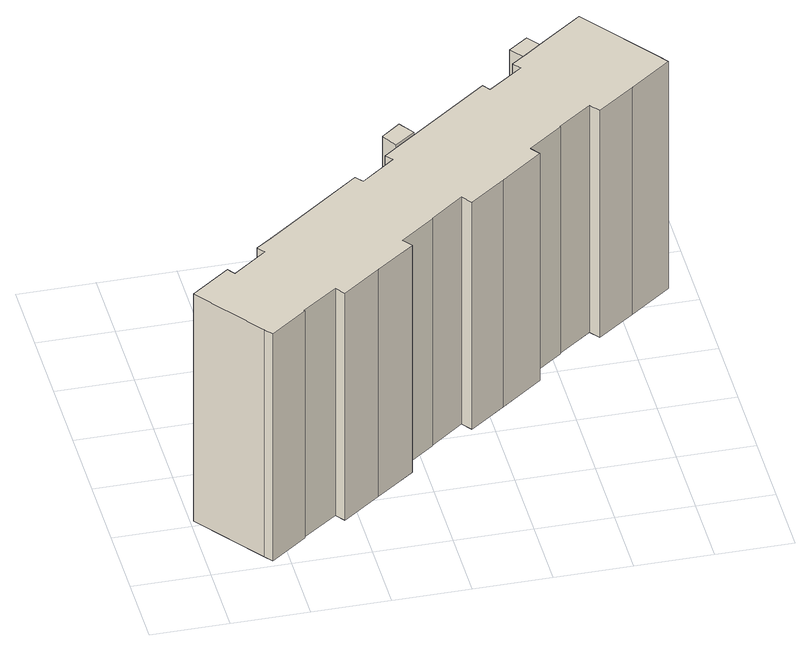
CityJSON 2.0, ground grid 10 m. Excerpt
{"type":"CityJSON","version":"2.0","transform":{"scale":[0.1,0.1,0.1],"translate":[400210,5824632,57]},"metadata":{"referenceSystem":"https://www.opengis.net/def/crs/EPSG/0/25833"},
"CityObjects":{
"building1":{"type":"Building","attributes":{"Gemeindeschluessel":"11000011","BezugspunktDach":"2200","function":"51009_1610","measuredHeight":3.14,"storeysAboveGround":0},"address":[{"country":"Germany","locality":"Berlin"}],"geometry":[{"type":"Solid","lod":"1","boundaries":[[[[0,1,2,3]],[[4,5,6,7]],[[4,7,3,2]],[[5,4,2,1]],[[6,5,1,0]],[[7,6,0,3]]]]}]},
"building2":{"type":"Building","attributes":{"Gemeindeschluessel":"11000011","function":"31001_1010"},"address":[{"country":"Germany","locality":"Berlin","thoroughfareNumber":"43, 45, 47","thoroughfareName":"Vincent-van-Gogh-Straße"}],"children":["building2-1","building2-2","building2-3","building2-4"]},
"building2-1":{"type":"BuildingPart","attributes":{"BezugspunktDach":"2200","measuredHeight":34.31,"storeysAboveGround":11},"parents":["building2"],"geometry":[{"type":"MultiSurface","lod":"1","boundaries":[[[8,9,10,11,12,13,14,15,16,17,18,19,20,21,22,23,24,25,26,27,28,29,30,31,32,33,34,35,36,37,38,39,40,41,42,43,44,45,46,47,48,49,50]],[[51,52,53,54,55,56,57,58,59,60,61,62,63,64,65,66,67,68,69,70,71,72,73,74,75,76,77,78,79,80,81,82,83,84,85,86,87,88,89,90,91,92,93]],[[51,93,50,49]],[[52,51,49,48]],[[53,52,48,47]],[[54,53,47,46]],[[55,54,46,45]],[[94,1,45,44]],[[56,55,95,96]],[[57,56,44,43]],[[58,57,43,42]],[[59,58,42,41]],[[60,59,41,40]],[[61,60,40,39]],[[62,61,97,98,38]],[[63,62,38,37]],[[64,63,37,36]],[[65,64,36,35]],[[66,65,35,34]],[[67,66,34,33]],[[99,100,67,68,67,33,32]],[[69,68,32,31]],[[70,69,31,30]],[[71,70,30,29]],[[72,71,29,28]],[[73,72,28,27]],[[74,73,27,26]],[[75,74,26,25]],[[76,75,25,24]],[[77,76,24,23]],[[78,77,23,22]],[[79,78,22,21]],[[80,79,21,20]],[[81,80,20,19]],[[82,81,19,18]],[[83,82,18,17]],[[84,83,17,16]],[[85,84,16,15]],[[86,85,15,14]],[[87,86,14,13]],[[88,87,13,12]],[[89,88,12,11]],[[90,89,11,10]],[[91,90,10,9]],[[92,91,9,8]],[[93,92,8,50]],[[96,95,1,94]],[[39,38,98,97]],[[68,67,100,99]]]}]},
"building2-2":{"type":"BuildingPart","attributes":{"BezugspunktDach":"2200","measuredHeight":34.37,"storeysAboveGround":11},"parents":["building2"],"geometry":[{"type":"MultiSurface","lod":"1","boundaries":[[[101,102,103,104]],[[105,98,97,106]],[[105,106,104,103]],[[98,105,103,102]],[[97,39,38,102,101]],[[106,97,101,104]],[[98,38,39,97]]]}]},
"building2-3":{"type":"BuildingPart","attributes":{"BezugspunktDach":"2200","measuredHeight":33.8,"storeysAboveGround":11},"parents":["building2"],"geometry":[{"type":"MultiSurface","lod":"1","boundaries":[[[100,99,107,108]],[[109,68,67,110]],[[109,110,108,107]],[[68,109,107,99]],[[110,67,100,108]],[[67,68,99,100,111]]]}]},
"building2-4":{"type":"BuildingPart","attributes":{"BezugspunktDach":"2200","measuredHeight":3.2,"storeysAboveGround":11},"parents":["building2"],"geometry":[{"type":"MultiSurface","lod":"1","boundaries":[[[1,94,112,2]],[[113,96,95,114]],[[113,114,2,112]],[[96,113,112,94]],[[114,95,1,2]],[[95,96,115,94,1]]]}]}
},
"vertices":[
[100,182,47],[120,196,47],[108,216,47],[86,200,47],[108,216,16],[120,196,16],[100,182,16],[86,200,16],
[71,20,351],[79,10,351],[127,46,351],[126,47,351],[173,81,351],[182,69,351],[232,106,351],[283,144,351],[274,156,351],[319,189,351],[319,190,351],[363,224,351],[373,211,351],[420,246,351],[475,287,351],[466,299,351],[511,333,351],[511,334,351],[555,367,351],[565,354,351],[614,390,351],[668,430,351],[658,444,351],[584,543,351],[529,502,351],[504,483,351],[484,469,351],[492,459,351],[446,425,351],[439,435,351],[336,358,351],[309,338,351],[292,325,351],[300,316,351],[255,282,351],[247,292,351],[144,214,351],[120,196,351],[100,182,351],[107,172,351],[62,138,351],[55,148,351],[4,110,351],[55,148,8],[62,138,8],[107,172,8],[100,182,8],[120,196,8],[144,214,8],[247,292,8],[255,282,8],[300,316,8],[292,325,8],[309,338,8],[336,358,8],[439,435,8],[446,425,8],[492,459,8],[484,469,8],[504,483,8],[529,502,8],[584,543,8],[658,444,8],[668,430,8],[614,390,8],[565,354,8],[555,367,8],[511,334,8],[511,333,8],[466,299,8],[475,287,8],[420,246,8],[373,211,8],[363,224,8],[319,190,8],[319,189,8],[274,156,8],[283,144,8],[232,106,8],[182,69,8],[173,81,8],[126,47,8],[127,46,8],[79,10,8],[71,20,8],[4,110,8],[144,214,47],[120,196,15],[144,214,15],[309,338,11],[336,358,11],[529,502,346],[504,483,346],
[309,338,355],[336,358,355],[322,378,355],[297,359,355],[322,378,11],[297,359,11],
[514,522,346],[488,503,346],[514,522,8],[488,503,8],[504,483,237],
[130,233,47],[130,233,15],[108,216,15],[144,214,20]
]}
